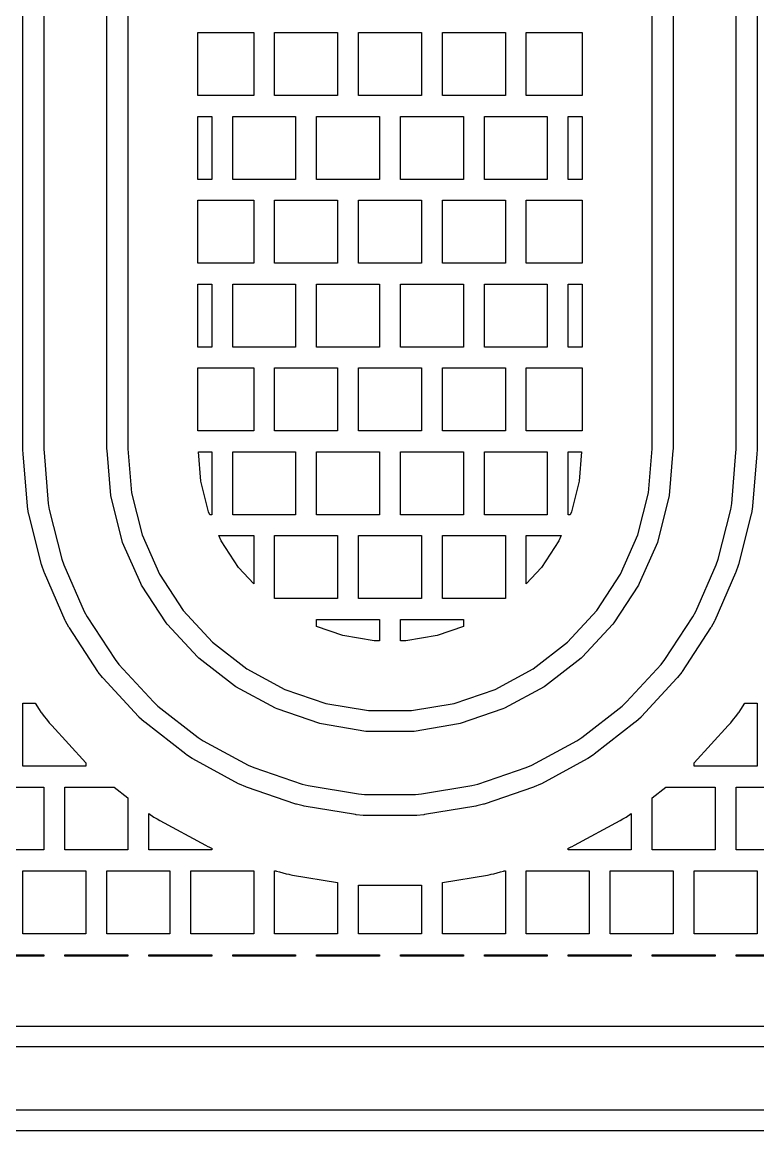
# Model space of a CAD drawing. Header units: metres. Extents: x 32 to 1978, y 32 to 1968.
# Drawn here: x 702.3 to 877.7, y 245.5 to 510 of the extents above; entities that cross this region are included whole.
import ezdxf

# ---------------------------------------------------------------- set-up
doc = ezdxf.new("R2010")
doc.units = ezdxf.units.M

msp = doc.modelspace()

# ---------------------------------------------------------------- linework, layer by layer
for points in [[(877.5, 1874.6), (877.5, 408), (877.5, 407.9), (877.46, 407.07), (877.46, 406.97), (876.43, 394.62), (876.41, 394.42), (876.14, 392.79), (876.09, 392.59), (873.05, 380.58), (872.99, 380.38), (872.46, 378.82), (872.38, 378.63), (867.41, 367.28), (867.32, 367.1), (866.53, 365.64), (866.43, 365.47), (859.65, 355.1), (859.53, 354.93), (858.52, 353.63), (858.38, 353.47), (849.99, 344.35), (849.85, 344.21), (848.63, 343.09), (848.47, 342.96), (838.7, 335.35), (838.53, 335.23), (837.15, 334.32), (836.97, 334.22), (826.08, 328.32), (825.89, 328.23), (824.38, 327.57), (824.19, 327.49), (812.47, 323.47), (812.27, 323.41), (810.67, 323.01), (810.47, 322.97), (798.25, 320.93), (798.05, 320.9), (796.4, 320.76), (796.19, 320.76), (783.81, 320.76), (783.6, 320.76), (781.95, 320.9), (781.75, 320.93), (769.53, 322.97), (769.33, 323.01), (767.73, 323.41), (767.53, 323.47), (755.81, 327.49), (755.62, 327.57), (754.11, 328.23), (753.92, 328.32), (743.03, 334.22), (742.85, 334.32), (741.47, 335.23), (741.3, 335.35), (731.53, 342.96), (731.37, 343.09), (730.15, 344.21), (730.01, 344.35), (721.62, 353.47), (721.48, 353.63), (720.47, 354.93), (720.35, 355.1), (713.57, 365.47), (713.47, 365.64), (712.68, 367.1), (712.59, 367.28), (707.62, 378.63), (707.54, 378.82), (707.01, 380.38), (706.95, 380.58), (703.91, 392.59), (703.86, 392.79), (703.59, 394.42), (703.57, 394.62), (702.54, 406.97), (702.54, 407.07), (702.5, 407.9), (702.5, 408), (702.5, 1874.6)], [(707.5, 1874.71), (707.5, 408.05), (707.53, 407.33), (708.54, 395.14), (708.78, 393.71), (711.77, 381.91), (712.24, 380.54), (717.13, 369.39), (717.82, 368.12), (724.48, 357.92), (725.37, 356.78), (733.62, 347.82), (734.68, 346.84), (744.29, 339.36), (745.5, 338.57), (756.21, 332.77), (757.54, 332.19), (769.06, 328.23), (770.46, 327.88), (782.47, 325.88), (783.91, 325.76), (796.09, 325.76), (797.53, 325.88), (809.54, 327.88), (810.94, 328.23), (822.46, 332.19), (823.79, 332.77), (834.5, 338.57), (835.71, 339.36), (845.32, 346.84), (846.38, 347.82), (854.63, 356.78), (855.52, 357.92), (862.18, 368.12), (862.87, 369.39), (867.76, 380.54), (868.23, 381.91), (871.22, 393.71), (871.46, 395.14), (872.47, 407.33), (872.5, 408.05), (872.5, 1874.71)], [(857.5, 1875.07), (857.5, 408.41), (857.49, 408.21), (857.46, 407.79), (856.57, 397.1), (856.5, 396.69), (853.87, 386.29), (853.74, 385.9), (849.43, 376.08), (849.23, 375.71), (843.36, 366.73), (843.11, 366.4), (835.84, 358.51), (835.54, 358.23), (827.07, 351.64), (826.72, 351.41), (817.29, 346.31), (816.91, 346.14), (806.76, 342.66), (806.36, 342.56), (795.78, 340.79), (795.36, 340.76), (784.64, 340.76), (784.22, 340.79), (773.64, 342.56), (773.24, 342.66), (763.09, 346.14), (762.71, 346.31), (753.28, 351.41), (752.93, 351.64), (744.46, 358.23), (744.16, 358.51), (736.89, 366.4), (736.64, 366.73), (730.77, 375.71), (730.57, 376.08), (726.26, 385.9), (726.13, 386.29), (723.5, 396.69), (723.43, 397.1), (722.54, 407.79), (722.51, 408.21), (722.5, 408.41), (722.5, 1875.07)], [(727.5, 1875.12), (727.5, 408.52), (727.53, 408.21), (728.39, 397.72), (730.93, 387.72), (735.07, 378.27), (740.71, 369.64), (747.7, 362.05), (755.84, 355.71), (764.91, 350.8), (774.67, 347.45), (784.84, 345.76), (795.16, 345.76), (805.33, 347.45), (815.09, 350.8), (824.16, 355.71), (832.3, 362.05), (839.29, 369.64), (844.93, 378.27), (849.07, 387.72), (851.61, 397.72), (852.47, 408.21), (852.5, 408.52), (852.5, 1875.12)], [(744.17, 507.5), (757.5, 507.5), (757.5, 492.5), (744.17, 492.5), (744.17, 507.5), (744.17, 507.5)], [(762.5, 492.5), (762.5, 507.5), (777.5, 507.5), (777.5, 492.5), (762.5, 492.5), (762.5, 492.5)], [(782.5, 492.5), (782.5, 507.5), (797.5, 507.5), (797.5, 492.5), (782.5, 492.5), (782.5, 492.5)], [(802.5, 492.5), (802.5, 507.5), (817.5, 507.5), (817.5, 492.5), (802.5, 492.5), (802.5, 492.5)], [(822.5, 492.5), (822.5, 507.5), (835.83, 507.5), (835.83, 492.5), (822.5, 492.5), (822.5, 492.5)], [(744.17, 487.5), (747.5, 487.5), (747.5, 472.5), (744.17, 472.5), (744.17, 487.5), (744.17, 487.5)], [(752.5, 472.5), (752.5, 487.5), (767.5, 487.5), (767.5, 472.5), (752.5, 472.5), (752.5, 472.5)], [(772.5, 472.5), (772.5, 487.5), (787.5, 487.5), (787.5, 472.5), (772.5, 472.5), (772.5, 472.5)], [(792.5, 472.5), (792.5, 487.5), (807.5, 487.5), (807.5, 472.5), (792.5, 472.5), (792.5, 472.5)], [(812.5, 472.5), (812.5, 487.5), (827.5, 487.5), (827.5, 472.5), (812.5, 472.5), (812.5, 472.5)], [(832.5, 472.5), (832.5, 487.5), (835.83, 487.5), (835.83, 472.5), (832.5, 472.5), (832.5, 472.5)], [(832.5, 472.5), (832.5, 487.5), (835.83, 487.5), (835.83, 472.5), (832.5, 472.5), (832.5, 472.5)], [(744.17, 467.5), (757.5, 467.5), (757.5, 452.5), (744.17, 452.5), (744.17, 467.5), (744.17, 467.5)], [(762.5, 452.5), (762.5, 467.5), (777.5, 467.5), (777.5, 452.5), (762.5, 452.5), (762.5, 452.5)], [(782.5, 452.5), (782.5, 467.5), (797.5, 467.5), (797.5, 452.5), (782.5, 452.5), (782.5, 452.5)], [(802.5, 452.5), (802.5, 467.5), (817.5, 467.5), (817.5, 452.5), (802.5, 452.5), (802.5, 452.5)], [(822.5, 452.5), (822.5, 467.5), (835.83, 467.5), (835.83, 452.5), (822.5, 452.5), (822.5, 452.5)], [(744.17, 447.5), (747.5, 447.5), (747.5, 432.5), (744.17, 432.5), (744.17, 447.5), (744.17, 447.5)], [(752.5, 432.5), (752.5, 447.5), (767.5, 447.5), (767.5, 432.5), (752.5, 432.5), (752.5, 432.5)], [(772.5, 432.5), (772.5, 447.5), (787.5, 447.5), (787.5, 432.5), (772.5, 432.5), (772.5, 432.5)], [(792.5, 432.5), (792.5, 447.5), (807.5, 447.5), (807.5, 432.5), (792.5, 432.5), (792.5, 432.5)], [(812.5, 432.5), (812.5, 447.5), (827.5, 447.5), (827.5, 432.5), (812.5, 432.5), (812.5, 432.5)], [(832.5, 432.5), (832.5, 447.5), (835.83, 447.5), (835.83, 432.5), (832.5, 432.5), (832.5, 432.5)], [(832.5, 432.5), (832.5, 447.5), (835.83, 447.5), (835.83, 432.5), (832.5, 432.5), (832.5, 432.5)], [(744.17, 427.5), (757.5, 427.5), (757.5, 412.5), (744.17, 412.5), (744.17, 427.5), (744.17, 427.5)], [(762.5, 412.5), (762.5, 427.5), (777.5, 427.5), (777.5, 412.5), (762.5, 412.5), (762.5, 412.5)], [(782.5, 412.5), (782.5, 427.5), (797.5, 427.5), (797.5, 412.5), (782.5, 412.5), (782.5, 412.5)], [(802.5, 412.5), (802.5, 427.5), (817.5, 427.5), (817.5, 412.5), (802.5, 412.5), (802.5, 412.5)], [(822.5, 412.5), (822.5, 427.5), (835.83, 427.5), (835.83, 412.5), (822.5, 412.5), (822.5, 412.5)], [(744.31, 407.5), (747.5, 407.5), (747.5, 392.5), (747.03, 392.5), (746.74, 393.15), (744.89, 400.47), (744.31, 407.5), (744.31, 407.5)], [(752.5, 392.5), (752.5, 407.5), (767.5, 407.5), (767.5, 392.5), (752.5, 392.5), (752.5, 392.5)], [(772.5, 392.5), (772.5, 407.5), (787.5, 407.5), (787.5, 392.5), (772.5, 392.5), (772.5, 392.5)], [(792.5, 392.5), (792.5, 407.5), (807.5, 407.5), (807.5, 392.5), (792.5, 392.5), (792.5, 392.5)], [(812.5, 392.5), (812.5, 407.5), (827.5, 407.5), (827.5, 392.5), (812.5, 392.5), (812.5, 392.5)], [(832.5, 392.5), (832.5, 407.5), (835.69, 407.5), (835.11, 400.47), (833.26, 393.15), (832.97, 392.5), (832.5, 392.5), (832.5, 392.5)], [(832.5, 392.5), (832.5, 407.5), (835.69, 407.5), (835.11, 400.47), (833.26, 393.15), (832.97, 392.5), (832.5, 392.5), (832.5, 392.5)], [(749.22, 387.5), (757.5, 387.5), (757.5, 376.01), (753.91, 379.91), (749.78, 386.23), (749.22, 387.5), (749.22, 387.5)], [(762.5, 372.5), (762.5, 387.5), (777.5, 387.5), (777.5, 372.5), (762.5, 372.5), (762.5, 372.5)], [(782.5, 372.5), (782.5, 387.5), (797.5, 387.5), (797.5, 372.5), (782.5, 372.5), (782.5, 372.5)], [(802.5, 372.5), (802.5, 387.5), (817.5, 387.5), (817.5, 372.5), (802.5, 372.5), (802.5, 372.5)], [(822.5, 376.01), (822.5, 387.5), (830.78, 387.5), (830.22, 386.23), (826.09, 379.91), (822.5, 376.01), (822.5, 376.01)], [(772.5, 365.82), (772.5, 367.5), (787.5, 367.5), (787.5, 362.42), (786.22, 362.42), (778.77, 363.67), (772.5, 365.82), (772.5, 365.82)], [(792.5, 362.42), (792.5, 367.5), (807.5, 367.5), (807.5, 365.82), (801.23, 363.67), (793.78, 362.42), (792.5, 362.42), (792.5, 362.42)], [(702.5, 332.5), (702.5, 347.5), (705.4, 347.5), (706.4, 345.98), (706.79, 345.41), (706.91, 345.24), (707.32, 344.69), (708.33, 343.39), (708.77, 342.85), (708.9, 342.7), (709.36, 342.18), (717.5, 333.33), (717.5, 332.5), (702.5, 332.5), (702.5, 332.5)], [(862.5, 332.5), (862.5, 333.33), (870.64, 342.18), (871.1, 342.7), (871.23, 342.85), (871.67, 343.39), (872.68, 344.69), (873.09, 345.24), (873.21, 345.41), (873.6, 345.98), (874.6, 347.5), (877.5, 347.5), (877.5, 332.5), (862.5, 332.5), (862.5, 332.5)], [(862.5, 332.5), (862.5, 333.33), (870.64, 342.18), (871.1, 342.7), (871.23, 342.85), (871.67, 343.39), (872.68, 344.69), (873.09, 345.24), (873.21, 345.41), (873.6, 345.98), (874.6, 347.5), (877.5, 347.5), (877.5, 332.5), (862.5, 332.5), (862.5, 332.5)], [(862.5, 332.5), (862.5, 333.33), (870.64, 342.18), (871.1, 342.7), (871.23, 342.85), (871.67, 343.39), (872.68, 344.69), (873.09, 345.24), (873.21, 345.41), (873.6, 345.98), (874.6, 347.5), (877.5, 347.5), (877.5, 332.5), (862.5, 332.5), (862.5, 332.5)], [(862.5, 332.5), (862.5, 333.33), (870.64, 342.18), (871.1, 342.7), (871.23, 342.85), (871.67, 343.39), (872.68, 344.69), (873.09, 345.24), (873.21, 345.41), (873.6, 345.98), (874.6, 347.5), (877.5, 347.5), (877.5, 332.5), (862.5, 332.5), (862.5, 332.5)], [(862.5, 332.5), (862.5, 333.33), (870.64, 342.18), (871.1, 342.7), (871.23, 342.85), (871.67, 343.39), (872.68, 344.69), (873.09, 345.24), (873.21, 345.41), (873.6, 345.98), (874.6, 347.5), (877.5, 347.5), (877.5, 332.5), (862.5, 332.5), (862.5, 332.5)], [(862.5, 332.5), (862.5, 333.33), (870.64, 342.18), (871.1, 342.7), (871.23, 342.85), (871.67, 343.39), (872.68, 344.69), (873.09, 345.24), (873.21, 345.41), (873.6, 345.98), (874.6, 347.5), (877.5, 347.5), (877.5, 332.5), (862.5, 332.5), (862.5, 332.5)], [(862.5, 332.5), (862.5, 333.33), (870.64, 342.18), (871.1, 342.7), (871.23, 342.85), (871.67, 343.39), (872.68, 344.69), (873.09, 345.24), (873.21, 345.41), (873.6, 345.98), (874.6, 347.5), (877.5, 347.5), (877.5, 332.5), (862.5, 332.5), (862.5, 332.5)], [(862.5, 332.5), (862.5, 333.33), (870.64, 342.18), (871.1, 342.7), (871.23, 342.85), (871.67, 343.39), (872.68, 344.69), (873.09, 345.24), (873.21, 345.41), (873.6, 345.98), (874.6, 347.5), (877.5, 347.5), (877.5, 332.5), (862.5, 332.5), (862.5, 332.5)], [(862.5, 332.5), (862.5, 333.33), (870.64, 342.18), (871.1, 342.7), (871.23, 342.85), (871.67, 343.39), (872.68, 344.69), (873.09, 345.24), (873.21, 345.41), (873.6, 345.98), (874.6, 347.5), (877.5, 347.5), (877.5, 332.5), (862.5, 332.5), (862.5, 332.5)], [(862.5, 332.5), (862.5, 333.33), (870.64, 342.18), (871.1, 342.7), (871.23, 342.85), (871.67, 343.39), (872.68, 344.69), (873.09, 345.24), (873.21, 345.41), (873.6, 345.98), (874.6, 347.5), (877.5, 347.5), (877.5, 332.5), (862.5, 332.5), (862.5, 332.5)], [(862.5, 332.5), (862.5, 333.33), (870.64, 342.18), (871.1, 342.7), (871.23, 342.85), (871.67, 343.39), (872.68, 344.69), (873.09, 345.24), (873.21, 345.41), (873.6, 345.98), (874.6, 347.5), (877.5, 347.5), (877.5, 332.5), (862.5, 332.5), (862.5, 332.5)], [(862.5, 332.5), (862.5, 333.33), (870.64, 342.18), (871.1, 342.7), (871.23, 342.85), (871.67, 343.39), (872.68, 344.69), (873.09, 345.24), (873.21, 345.41), (873.6, 345.98), (874.6, 347.5), (877.5, 347.5), (877.5, 332.5), (862.5, 332.5), (862.5, 332.5)], [(862.5, 332.5), (862.5, 333.33), (870.64, 342.18), (871.1, 342.7), (871.23, 342.85), (871.67, 343.39), (872.68, 344.69), (873.09, 345.24), (873.21, 345.41), (873.6, 345.98), (874.6, 347.5), (877.5, 347.5), (877.5, 332.5), (862.5, 332.5), (862.5, 332.5)], [(862.5, 332.5), (862.5, 333.33), (870.64, 342.18), (871.1, 342.7), (871.23, 342.85), (871.67, 343.39), (872.68, 344.69), (873.09, 345.24), (873.21, 345.41), (873.6, 345.98), (874.6, 347.5), (877.5, 347.5), (877.5, 332.5), (862.5, 332.5), (862.5, 332.5)], [(862.5, 332.5), (862.5, 333.33), (870.64, 342.18), (871.1, 342.7), (871.23, 342.85), (871.67, 343.39), (872.68, 344.69), (873.09, 345.24), (873.21, 345.41), (873.6, 345.98), (874.6, 347.5), (877.5, 347.5), (877.5, 332.5), (862.5, 332.5), (862.5, 332.5)], [(862.5, 332.5), (862.5, 333.33), (870.64, 342.18), (871.1, 342.7), (871.23, 342.85), (871.67, 343.39), (872.68, 344.69), (873.09, 345.24), (873.21, 345.41), (873.6, 345.98), (874.6, 347.5), (877.5, 347.5), (877.5, 332.5), (862.5, 332.5), (862.5, 332.5)], [(862.5, 332.5), (862.5, 333.33), (870.64, 342.18), (871.1, 342.7), (871.23, 342.85), (871.67, 343.39), (872.68, 344.69), (873.09, 345.24), (873.21, 345.41), (873.6, 345.98), (874.6, 347.5), (877.5, 347.5), (877.5, 332.5), (862.5, 332.5), (862.5, 332.5)], [(862.5, 332.5), (862.5, 333.33), (870.64, 342.18), (871.1, 342.7), (871.23, 342.85), (871.67, 343.39), (872.68, 344.69), (873.09, 345.24), (873.21, 345.41), (873.6, 345.98), (874.6, 347.5), (877.5, 347.5), (877.5, 332.5), (862.5, 332.5), (862.5, 332.5)], [(862.5, 332.5), (862.5, 333.33), (870.64, 342.18), (871.1, 342.7), (871.23, 342.85), (871.67, 343.39), (872.68, 344.69), (873.09, 345.24), (873.21, 345.41), (873.6, 345.98), (874.6, 347.5), (877.5, 347.5), (877.5, 332.5), (862.5, 332.5), (862.5, 332.5)], [(862.5, 332.5), (862.5, 333.33), (870.64, 342.18), (871.1, 342.7), (871.23, 342.85), (871.67, 343.39), (872.68, 344.69), (873.09, 345.24), (873.21, 345.41), (873.6, 345.98), (874.6, 347.5), (877.5, 347.5), (877.5, 332.5), (862.5, 332.5), (862.5, 332.5)], [(862.5, 332.5), (862.5, 333.33), (870.64, 342.18), (871.1, 342.7), (871.23, 342.85), (871.67, 343.39), (872.68, 344.69), (873.09, 345.24), (873.21, 345.41), (873.6, 345.98), (874.6, 347.5), (877.5, 347.5), (877.5, 332.5), (862.5, 332.5), (862.5, 332.5)], [(862.5, 332.5), (862.5, 333.33), (870.64, 342.18), (871.1, 342.7), (871.23, 342.85), (871.67, 343.39), (872.68, 344.69), (873.09, 345.24), (873.21, 345.41), (873.6, 345.98), (874.6, 347.5), (877.5, 347.5), (877.5, 332.5), (862.5, 332.5), (862.5, 332.5)], [(862.5, 332.5), (862.5, 333.33), (870.64, 342.18), (871.1, 342.7), (871.23, 342.85), (871.67, 343.39), (872.68, 344.69), (873.09, 345.24), (873.21, 345.41), (873.6, 345.98), (874.6, 347.5), (877.5, 347.5), (877.5, 332.5), (862.5, 332.5), (862.5, 332.5)], [(862.5, 332.5), (862.5, 333.33), (870.64, 342.18), (871.1, 342.7), (871.23, 342.85), (871.67, 343.39), (872.68, 344.69), (873.09, 345.24), (873.21, 345.41), (873.6, 345.98), (874.6, 347.5), (877.5, 347.5), (877.5, 332.5), (862.5, 332.5), (862.5, 332.5)], [(862.5, 332.5), (862.5, 333.33), (870.64, 342.18), (871.1, 342.7), (871.23, 342.85), (871.67, 343.39), (872.68, 344.69), (873.09, 345.24), (873.21, 345.41), (873.6, 345.98), (874.6, 347.5), (877.5, 347.5), (877.5, 332.5), (862.5, 332.5), (862.5, 332.5)], [(862.5, 332.5), (862.5, 333.33), (870.64, 342.18), (871.1, 342.7), (871.23, 342.85), (871.67, 343.39), (872.68, 344.69), (873.09, 345.24), (873.21, 345.41), (873.6, 345.98), (874.6, 347.5), (877.5, 347.5), (877.5, 332.5), (862.5, 332.5), (862.5, 332.5)], [(862.5, 332.5), (862.5, 333.33), (870.64, 342.18), (871.1, 342.7), (871.23, 342.85), (871.67, 343.39), (872.68, 344.69), (873.09, 345.24), (873.21, 345.41), (873.6, 345.98), (874.6, 347.5), (877.5, 347.5), (877.5, 332.5), (862.5, 332.5), (862.5, 332.5)], [(862.5, 332.5), (862.5, 333.33), (870.64, 342.18), (871.1, 342.7), (871.23, 342.85), (871.67, 343.39), (872.68, 344.69), (873.09, 345.24), (873.21, 345.41), (873.6, 345.98), (874.6, 347.5), (877.5, 347.5), (877.5, 332.5), (862.5, 332.5), (862.5, 332.5)], [(862.5, 332.5), (862.5, 333.33), (870.64, 342.18), (871.1, 342.7), (871.23, 342.85), (871.67, 343.39), (872.68, 344.69), (873.09, 345.24), (873.21, 345.41), (873.6, 345.98), (874.6, 347.5), (877.5, 347.5), (877.5, 332.5), (862.5, 332.5), (862.5, 332.5)], [(862.5, 332.5), (862.5, 333.33), (870.64, 342.18), (871.1, 342.7), (871.23, 342.85), (871.67, 343.39), (872.68, 344.69), (873.09, 345.24), (873.21, 345.41), (873.6, 345.98), (874.6, 347.5), (877.5, 347.5), (877.5, 332.5), (862.5, 332.5), (862.5, 332.5)], [(862.5, 332.5), (862.5, 333.33), (870.64, 342.18), (871.1, 342.7), (871.23, 342.85), (871.67, 343.39), (872.68, 344.69), (873.09, 345.24), (873.21, 345.41), (873.6, 345.98), (874.6, 347.5), (877.5, 347.5), (877.5, 332.5), (862.5, 332.5), (862.5, 332.5)], [(862.5, 332.5), (862.5, 333.33), (870.64, 342.18), (871.1, 342.7), (871.23, 342.85), (871.67, 343.39), (872.68, 344.69), (873.09, 345.24), (873.21, 345.41), (873.6, 345.98), (874.6, 347.5), (877.5, 347.5), (877.5, 332.5), (862.5, 332.5), (862.5, 332.5)], [(862.5, 332.5), (862.5, 333.33), (870.64, 342.18), (871.1, 342.7), (871.23, 342.85), (871.67, 343.39), (872.68, 344.69), (873.09, 345.24), (873.21, 345.41), (873.6, 345.98), (874.6, 347.5), (877.5, 347.5), (877.5, 332.5), (862.5, 332.5), (862.5, 332.5)], [(862.5, 332.5), (862.5, 333.33), (870.64, 342.18), (871.1, 342.7), (871.23, 342.85), (871.67, 343.39), (872.68, 344.69), (873.09, 345.24), (873.21, 345.41), (873.6, 345.98), (874.6, 347.5), (877.5, 347.5), (877.5, 332.5), (862.5, 332.5), (862.5, 332.5)], [(862.5, 332.5), (862.5, 333.33), (870.64, 342.18), (871.1, 342.7), (871.23, 342.85), (871.67, 343.39), (872.68, 344.69), (873.09, 345.24), (873.21, 345.41), (873.6, 345.98), (874.6, 347.5), (877.5, 347.5), (877.5, 332.5), (862.5, 332.5), (862.5, 332.5)], [(862.5, 332.5), (862.5, 333.33), (870.64, 342.18), (871.1, 342.7), (871.23, 342.85), (871.67, 343.39), (872.68, 344.69), (873.09, 345.24), (873.21, 345.41), (873.6, 345.98), (874.6, 347.5), (877.5, 347.5), (877.5, 332.5), (862.5, 332.5), (862.5, 332.5)], [(862.5, 332.5), (862.5, 333.33), (870.64, 342.18), (871.1, 342.7), (871.23, 342.85), (871.67, 343.39), (872.68, 344.69), (873.09, 345.24), (873.21, 345.41), (873.6, 345.98), (874.6, 347.5), (877.5, 347.5), (877.5, 332.5), (862.5, 332.5), (862.5, 332.5)], [(862.5, 332.5), (862.5, 333.33), (870.64, 342.18), (871.1, 342.7), (871.23, 342.85), (871.67, 343.39), (872.68, 344.69), (873.09, 345.24), (873.21, 345.41), (873.6, 345.98), (874.6, 347.5), (877.5, 347.5), (877.5, 332.5), (862.5, 332.5), (862.5, 332.5)], [(862.5, 332.5), (862.5, 333.33), (870.64, 342.18), (871.1, 342.7), (871.23, 342.85), (871.67, 343.39), (872.68, 344.69), (873.09, 345.24), (873.21, 345.41), (873.6, 345.98), (874.6, 347.5), (877.5, 347.5), (877.5, 332.5), (862.5, 332.5), (862.5, 332.5)], [(862.5, 332.5), (862.5, 333.33), (870.64, 342.18), (871.1, 342.7), (871.23, 342.85), (871.67, 343.39), (872.68, 344.69), (873.09, 345.24), (873.21, 345.41), (873.6, 345.98), (874.6, 347.5), (877.5, 347.5), (877.5, 332.5), (862.5, 332.5), (862.5, 332.5)], [(862.5, 332.5), (862.5, 333.33), (870.64, 342.18), (871.1, 342.7), (871.23, 342.85), (871.67, 343.39), (872.68, 344.69), (873.09, 345.24), (873.21, 345.41), (873.6, 345.98), (874.6, 347.5), (877.5, 347.5), (877.5, 332.5), (862.5, 332.5), (862.5, 332.5)], [(862.5, 332.5), (862.5, 333.33), (870.64, 342.18), (871.1, 342.7), (871.23, 342.85), (871.67, 343.39), (872.68, 344.69), (873.09, 345.24), (873.21, 345.41), (873.6, 345.98), (874.6, 347.5), (877.5, 347.5), (877.5, 332.5), (862.5, 332.5), (862.5, 332.5)], [(862.5, 332.5), (862.5, 333.33), (870.64, 342.18), (871.1, 342.7), (871.23, 342.85), (871.67, 343.39), (872.68, 344.69), (873.09, 345.24), (873.21, 345.41), (873.6, 345.98), (874.6, 347.5), (877.5, 347.5), (877.5, 332.5), (862.5, 332.5), (862.5, 332.5)], [(862.5, 332.5), (862.5, 333.33), (870.64, 342.18), (871.1, 342.7), (871.23, 342.85), (871.67, 343.39), (872.68, 344.69), (873.09, 345.24), (873.21, 345.41), (873.6, 345.98), (874.6, 347.5), (877.5, 347.5), (877.5, 332.5), (862.5, 332.5), (862.5, 332.5)], [(862.5, 332.5), (862.5, 333.33), (870.64, 342.18), (871.1, 342.7), (871.23, 342.85), (871.67, 343.39), (872.68, 344.69), (873.09, 345.24), (873.21, 345.41), (873.6, 345.98), (874.6, 347.5), (877.5, 347.5), (877.5, 332.5), (862.5, 332.5), (862.5, 332.5)], [(862.5, 332.5), (862.5, 333.33), (870.64, 342.18), (871.1, 342.7), (871.23, 342.85), (871.67, 343.39), (872.68, 344.69), (873.09, 345.24), (873.21, 345.41), (873.6, 345.98), (874.6, 347.5), (877.5, 347.5), (877.5, 332.5), (862.5, 332.5), (862.5, 332.5)], [(862.5, 332.5), (862.5, 333.33), (870.64, 342.18), (871.1, 342.7), (871.23, 342.85), (871.67, 343.39), (872.68, 344.69), (873.09, 345.24), (873.21, 345.41), (873.6, 345.98), (874.6, 347.5), (877.5, 347.5), (877.5, 332.5), (862.5, 332.5), (862.5, 332.5)], [(862.5, 332.5), (862.5, 333.33), (870.64, 342.18), (871.1, 342.7), (871.23, 342.85), (871.67, 343.39), (872.68, 344.69), (873.09, 345.24), (873.21, 345.41), (873.6, 345.98), (874.6, 347.5), (877.5, 347.5), (877.5, 332.5), (862.5, 332.5), (862.5, 332.5)], [(862.5, 332.5), (862.5, 333.33), (870.64, 342.18), (871.1, 342.7), (871.23, 342.85), (871.67, 343.39), (872.68, 344.69), (873.09, 345.24), (873.21, 345.41), (873.6, 345.98), (874.6, 347.5), (877.5, 347.5), (877.5, 332.5), (862.5, 332.5), (862.5, 332.5)], [(862.5, 332.5), (862.5, 333.33), (870.64, 342.18), (871.1, 342.7), (871.23, 342.85), (871.67, 343.39), (872.68, 344.69), (873.09, 345.24), (873.21, 345.41), (873.6, 345.98), (874.6, 347.5), (877.5, 347.5), (877.5, 332.5), (862.5, 332.5), (862.5, 332.5)], [(862.5, 332.5), (862.5, 333.33), (870.64, 342.18), (871.1, 342.7), (871.23, 342.85), (871.67, 343.39), (872.68, 344.69), (873.09, 345.24), (873.21, 345.41), (873.6, 345.98), (874.6, 347.5), (877.5, 347.5), (877.5, 332.5), (862.5, 332.5), (862.5, 332.5)], [(862.5, 332.5), (862.5, 333.33), (870.64, 342.18), (871.1, 342.7), (871.23, 342.85), (871.67, 343.39), (872.68, 344.69), (873.09, 345.24), (873.21, 345.41), (873.6, 345.98), (874.6, 347.5), (877.5, 347.5), (877.5, 332.5), (862.5, 332.5), (862.5, 332.5)], [(862.5, 332.5), (862.5, 333.33), (870.64, 342.18), (871.1, 342.7), (871.23, 342.85), (871.67, 343.39), (872.68, 344.69), (873.09, 345.24), (873.21, 345.41), (873.6, 345.98), (874.6, 347.5), (877.5, 347.5), (877.5, 332.5), (862.5, 332.5), (862.5, 332.5)], [(862.5, 332.5), (862.5, 333.33), (870.64, 342.18), (871.1, 342.7), (871.23, 342.85), (871.67, 343.39), (872.68, 344.69), (873.09, 345.24), (873.21, 345.41), (873.6, 345.98), (874.6, 347.5), (877.5, 347.5), (877.5, 332.5), (862.5, 332.5), (862.5, 332.5)], [(862.5, 332.5), (862.5, 333.33), (870.64, 342.18), (871.1, 342.7), (871.23, 342.85), (871.67, 343.39), (872.68, 344.69), (873.09, 345.24), (873.21, 345.41), (873.6, 345.98), (874.6, 347.5), (877.5, 347.5), (877.5, 332.5), (862.5, 332.5), (862.5, 332.5)], [(862.5, 332.5), (862.5, 333.33), (870.64, 342.18), (871.1, 342.7), (871.23, 342.85), (871.67, 343.39), (872.68, 344.69), (873.09, 345.24), (873.21, 345.41), (873.6, 345.98), (874.6, 347.5), (877.5, 347.5), (877.5, 332.5), (862.5, 332.5), (862.5, 332.5)], [(862.5, 332.5), (862.5, 333.33), (870.64, 342.18), (871.1, 342.7), (871.23, 342.85), (871.67, 343.39), (872.68, 344.69), (873.09, 345.24), (873.21, 345.41), (873.6, 345.98), (874.6, 347.5), (877.5, 347.5), (877.5, 332.5), (862.5, 332.5), (862.5, 332.5)], [(862.5, 332.5), (862.5, 333.33), (870.64, 342.18), (871.1, 342.7), (871.23, 342.85), (871.67, 343.39), (872.68, 344.69), (873.09, 345.24), (873.21, 345.41), (873.6, 345.98), (874.6, 347.5), (877.5, 347.5), (877.5, 332.5), (862.5, 332.5), (862.5, 332.5)], [(862.5, 332.5), (862.5, 333.33), (870.64, 342.18), (871.1, 342.7), (871.23, 342.85), (871.67, 343.39), (872.68, 344.69), (873.09, 345.24), (873.21, 345.41), (873.6, 345.98), (874.6, 347.5), (877.5, 347.5), (877.5, 332.5), (862.5, 332.5), (862.5, 332.5)], [(862.5, 332.5), (862.5, 333.33), (870.64, 342.18), (871.1, 342.7), (871.23, 342.85), (871.67, 343.39), (872.68, 344.69), (873.09, 345.24), (873.21, 345.41), (873.6, 345.98), (874.6, 347.5), (877.5, 347.5), (877.5, 332.5), (862.5, 332.5), (862.5, 332.5)], [(862.5, 332.5), (862.5, 333.33), (870.64, 342.18), (871.1, 342.7), (871.23, 342.85), (871.67, 343.39), (872.68, 344.69), (873.09, 345.24), (873.21, 345.41), (873.6, 345.98), (874.6, 347.5), (877.5, 347.5), (877.5, 332.5), (862.5, 332.5), (862.5, 332.5)], [(862.5, 332.5), (862.5, 333.33), (870.64, 342.18), (871.1, 342.7), (871.23, 342.85), (871.67, 343.39), (872.68, 344.69), (873.09, 345.24), (873.21, 345.41), (873.6, 345.98), (874.6, 347.5), (877.5, 347.5), (877.5, 332.5), (862.5, 332.5), (862.5, 332.5)], [(862.5, 332.5), (862.5, 333.33), (870.64, 342.18), (871.1, 342.7), (871.23, 342.85), (871.67, 343.39), (872.68, 344.69), (873.09, 345.24), (873.21, 345.41), (873.6, 345.98), (874.6, 347.5), (877.5, 347.5), (877.5, 332.5), (862.5, 332.5), (862.5, 332.5)], [(862.5, 332.5), (862.5, 333.33), (870.64, 342.18), (871.1, 342.7), (871.23, 342.85), (871.67, 343.39), (872.68, 344.69), (873.09, 345.24), (873.21, 345.41), (873.6, 345.98), (874.6, 347.5), (877.5, 347.5), (877.5, 332.5), (862.5, 332.5), (862.5, 332.5)], [(862.5, 332.5), (862.5, 333.33), (870.64, 342.18), (871.1, 342.7), (871.23, 342.85), (871.67, 343.39), (872.68, 344.69), (873.09, 345.24), (873.21, 345.41), (873.6, 345.98), (874.6, 347.5), (877.5, 347.5), (877.5, 332.5), (862.5, 332.5), (862.5, 332.5)], [(862.5, 332.5), (862.5, 333.33), (870.64, 342.18), (871.1, 342.7), (871.23, 342.85), (871.67, 343.39), (872.68, 344.69), (873.09, 345.24), (873.21, 345.41), (873.6, 345.98), (874.6, 347.5), (877.5, 347.5), (877.5, 332.5), (862.5, 332.5), (862.5, 332.5)], [(862.5, 332.5), (862.5, 333.33), (870.64, 342.18), (871.1, 342.7), (871.23, 342.85), (871.67, 343.39), (872.68, 344.69), (873.09, 345.24), (873.21, 345.41), (873.6, 345.98), (874.6, 347.5), (877.5, 347.5), (877.5, 332.5), (862.5, 332.5), (862.5, 332.5)], [(862.5, 332.5), (862.5, 333.33), (870.64, 342.18), (871.1, 342.7), (871.23, 342.85), (871.67, 343.39), (872.68, 344.69), (873.09, 345.24), (873.21, 345.41), (873.6, 345.98), (874.6, 347.5), (877.5, 347.5), (877.5, 332.5), (862.5, 332.5), (862.5, 332.5)], [(862.5, 332.5), (862.5, 333.33), (870.64, 342.18), (871.1, 342.7), (871.23, 342.85), (871.67, 343.39), (872.68, 344.69), (873.09, 345.24), (873.21, 345.41), (873.6, 345.98), (874.6, 347.5), (877.5, 347.5), (877.5, 332.5), (862.5, 332.5), (862.5, 332.5)], [(862.5, 332.5), (862.5, 333.33), (870.64, 342.18), (871.1, 342.7), (871.23, 342.85), (871.67, 343.39), (872.68, 344.69), (873.09, 345.24), (873.21, 345.41), (873.6, 345.98), (874.6, 347.5), (877.5, 347.5), (877.5, 332.5), (862.5, 332.5), (862.5, 332.5)], [(862.5, 332.5), (862.5, 333.33), (870.64, 342.18), (871.1, 342.7), (871.23, 342.85), (871.67, 343.39), (872.68, 344.69), (873.09, 345.24), (873.21, 345.41), (873.6, 345.98), (874.6, 347.5), (877.5, 347.5), (877.5, 332.5), (862.5, 332.5), (862.5, 332.5)], [(862.5, 332.5), (862.5, 333.33), (870.64, 342.18), (871.1, 342.7), (871.23, 342.85), (871.67, 343.39), (872.68, 344.69), (873.09, 345.24), (873.21, 345.41), (873.6, 345.98), (874.6, 347.5), (877.5, 347.5), (877.5, 332.5), (862.5, 332.5), (862.5, 332.5)], [(862.5, 332.5), (862.5, 333.33), (870.64, 342.18), (871.1, 342.7), (871.23, 342.85), (871.67, 343.39), (872.68, 344.69), (873.09, 345.24), (873.21, 345.41), (873.6, 345.98), (874.6, 347.5), (877.5, 347.5), (877.5, 332.5), (862.5, 332.5), (862.5, 332.5)], [(862.5, 332.5), (862.5, 333.33), (870.64, 342.18), (871.1, 342.7), (871.23, 342.85), (871.67, 343.39), (872.68, 344.69), (873.09, 345.24), (873.21, 345.41), (873.6, 345.98), (874.6, 347.5), (877.5, 347.5), (877.5, 332.5), (862.5, 332.5), (862.5, 332.5)], [(862.5, 332.5), (862.5, 333.33), (870.64, 342.18), (871.1, 342.7), (871.23, 342.85), (871.67, 343.39), (872.68, 344.69), (873.09, 345.24), (873.21, 345.41), (873.6, 345.98), (874.6, 347.5), (877.5, 347.5), (877.5, 332.5), (862.5, 332.5), (862.5, 332.5)], [(862.5, 332.5), (862.5, 333.33), (870.64, 342.18), (871.1, 342.7), (871.23, 342.85), (871.67, 343.39), (872.68, 344.69), (873.09, 345.24), (873.21, 345.41), (873.6, 345.98), (874.6, 347.5), (877.5, 347.5), (877.5, 332.5), (862.5, 332.5), (862.5, 332.5)], [(862.5, 332.5), (862.5, 333.33), (870.64, 342.18), (871.1, 342.7), (871.23, 342.85), (871.67, 343.39), (872.68, 344.69), (873.09, 345.24), (873.21, 345.41), (873.6, 345.98), (874.6, 347.5), (877.5, 347.5), (877.5, 332.5), (862.5, 332.5), (862.5, 332.5)], [(862.5, 332.5), (862.5, 333.33), (870.64, 342.18), (871.1, 342.7), (871.23, 342.85), (871.67, 343.39), (872.68, 344.69), (873.09, 345.24), (873.21, 345.41), (873.6, 345.98), (874.6, 347.5), (877.5, 347.5), (877.5, 332.5), (862.5, 332.5), (862.5, 332.5)], [(862.5, 332.5), (862.5, 333.33), (870.64, 342.18), (871.1, 342.7), (871.23, 342.85), (871.67, 343.39), (872.68, 344.69), (873.09, 345.24), (873.21, 345.41), (873.6, 345.98), (874.6, 347.5), (877.5, 347.5), (877.5, 332.5), (862.5, 332.5), (862.5, 332.5)], [(862.5, 332.5), (862.5, 333.33), (870.64, 342.18), (871.1, 342.7), (871.23, 342.85), (871.67, 343.39), (872.68, 344.69), (873.09, 345.24), (873.21, 345.41), (873.6, 345.98), (874.6, 347.5), (877.5, 347.5), (877.5, 332.5), (862.5, 332.5), (862.5, 332.5)], [(692.5, 312.5), (692.5, 327.5), (707.5, 327.5), (707.5, 312.5), (692.5, 312.5), (692.5, 312.5)], [(712.5, 312.5), (712.5, 327.5), (724.25, 327.5), (727.5, 324.97), (727.5, 312.5), (712.5, 312.5), (712.5, 312.5)], [(712.5, 312.5), (712.5, 327.5), (724.25, 327.5), (727.5, 324.97), (727.5, 312.5), (712.5, 312.5), (712.5, 312.5)], [(712.5, 312.5), (712.5, 327.5), (724.25, 327.5), (727.5, 324.97), (727.5, 312.5), (712.5, 312.5), (712.5, 312.5)], [(712.5, 312.5), (712.5, 327.5), (724.25, 327.5), (727.5, 324.97), (727.5, 312.5), (712.5, 312.5), (712.5, 312.5)], [(712.5, 312.5), (712.5, 327.5), (724.25, 327.5), (727.5, 324.97), (727.5, 312.5), (712.5, 312.5), (712.5, 312.5)], [(712.5, 312.5), (712.5, 327.5), (724.25, 327.5), (727.5, 324.97), (727.5, 312.5), (712.5, 312.5), (712.5, 312.5)], [(712.5, 312.5), (712.5, 327.5), (724.25, 327.5), (727.5, 324.97), (727.5, 312.5), (712.5, 312.5), (712.5, 312.5)], [(712.5, 312.5), (712.5, 327.5), (724.25, 327.5), (727.5, 324.97), (727.5, 312.5), (712.5, 312.5), (712.5, 312.5)], [(712.5, 312.5), (712.5, 327.5), (724.25, 327.5), (727.5, 324.97), (727.5, 312.5), (712.5, 312.5), (712.5, 312.5)], [(712.5, 312.5), (712.5, 327.5), (724.25, 327.5), (727.5, 324.97), (727.5, 312.5), (712.5, 312.5), (712.5, 312.5)], [(712.5, 312.5), (712.5, 327.5), (724.25, 327.5), (727.5, 324.97), (727.5, 312.5), (712.5, 312.5), (712.5, 312.5)], [(712.5, 312.5), (712.5, 327.5), (724.25, 327.5), (727.5, 324.97), (727.5, 312.5), (712.5, 312.5), (712.5, 312.5)], [(712.5, 312.5), (712.5, 327.5), (724.25, 327.5), (727.5, 324.97), (727.5, 312.5), (712.5, 312.5), (712.5, 312.5)], [(712.5, 312.5), (712.5, 327.5), (724.25, 327.5), (727.5, 324.97), (727.5, 312.5), (712.5, 312.5), (712.5, 312.5)], [(712.5, 312.5), (712.5, 327.5), (724.25, 327.5), (727.5, 324.97), (727.5, 312.5), (712.5, 312.5), (712.5, 312.5)], [(712.5, 312.5), (712.5, 327.5), (724.25, 327.5), (727.5, 324.97), (727.5, 312.5), (712.5, 312.5), (712.5, 312.5)], [(712.5, 312.5), (712.5, 327.5), (724.25, 327.5), (727.5, 324.97), (727.5, 312.5), (712.5, 312.5), (712.5, 312.5)], [(712.5, 312.5), (712.5, 327.5), (724.25, 327.5), (727.5, 324.97), (727.5, 312.5), (712.5, 312.5), (712.5, 312.5)], [(712.5, 312.5), (712.5, 327.5), (724.25, 327.5), (727.5, 324.97), (727.5, 312.5), (712.5, 312.5), (712.5, 312.5)], [(712.5, 312.5), (712.5, 327.5), (724.25, 327.5), (727.5, 324.97), (727.5, 312.5), (712.5, 312.5), (712.5, 312.5)], [(712.5, 312.5), (712.5, 327.5), (724.25, 327.5), (727.5, 324.97), (727.5, 312.5), (712.5, 312.5), (712.5, 312.5)], [(712.5, 312.5), (712.5, 327.5), (724.25, 327.5), (727.5, 324.97), (727.5, 312.5), (712.5, 312.5), (712.5, 312.5)], [(712.5, 312.5), (712.5, 327.5), (724.25, 327.5), (727.5, 324.97), (727.5, 312.5), (712.5, 312.5), (712.5, 312.5)], [(712.5, 312.5), (712.5, 327.5), (724.25, 327.5), (727.5, 324.97), (727.5, 312.5), (712.5, 312.5), (712.5, 312.5)], [(712.5, 312.5), (712.5, 327.5), (724.25, 327.5), (727.5, 324.97), (727.5, 312.5), (712.5, 312.5), (712.5, 312.5)], [(712.5, 312.5), (712.5, 327.5), (724.25, 327.5), (727.5, 324.97), (727.5, 312.5), (712.5, 312.5), (712.5, 312.5)], [(712.5, 312.5), (712.5, 327.5), (724.25, 327.5), (727.5, 324.97), (727.5, 312.5), (712.5, 312.5), (712.5, 312.5)], [(712.5, 312.5), (712.5, 327.5), (724.25, 327.5), (727.5, 324.97), (727.5, 312.5), (712.5, 312.5), (712.5, 312.5)], [(712.5, 312.5), (712.5, 327.5), (724.25, 327.5), (727.5, 324.97), (727.5, 312.5), (712.5, 312.5), (712.5, 312.5)], [(712.5, 312.5), (712.5, 327.5), (724.25, 327.5), (727.5, 324.97), (727.5, 312.5), (712.5, 312.5), (712.5, 312.5)], [(712.5, 312.5), (712.5, 327.5), (724.25, 327.5), (727.5, 324.97), (727.5, 312.5), (712.5, 312.5), (712.5, 312.5)], [(712.5, 312.5), (712.5, 327.5), (724.25, 327.5), (727.5, 324.97), (727.5, 312.5), (712.5, 312.5), (712.5, 312.5)], [(712.5, 312.5), (712.5, 327.5), (724.25, 327.5), (727.5, 324.97), (727.5, 312.5), (712.5, 312.5), (712.5, 312.5)], [(712.5, 312.5), (712.5, 327.5), (724.25, 327.5), (727.5, 324.97), (727.5, 312.5), (712.5, 312.5), (712.5, 312.5)], [(712.5, 312.5), (712.5, 327.5), (724.25, 327.5), (727.5, 324.97), (727.5, 312.5), (712.5, 312.5), (712.5, 312.5)], [(712.5, 312.5), (712.5, 327.5), (724.25, 327.5), (727.5, 324.97), (727.5, 312.5), (712.5, 312.5), (712.5, 312.5)], [(712.5, 312.5), (712.5, 327.5), (724.25, 327.5), (727.5, 324.97), (727.5, 312.5), (712.5, 312.5), (712.5, 312.5)], [(712.5, 312.5), (712.5, 327.5), (724.25, 327.5), (727.5, 324.97), (727.5, 312.5), (712.5, 312.5), (712.5, 312.5)], [(712.5, 312.5), (712.5, 327.5), (724.25, 327.5), (727.5, 324.97), (727.5, 312.5), (712.5, 312.5), (712.5, 312.5)], [(712.5, 312.5), (712.5, 327.5), (724.25, 327.5), (727.5, 324.97), (727.5, 312.5), (712.5, 312.5), (712.5, 312.5)], [(712.5, 312.5), (712.5, 327.5), (724.25, 327.5), (727.5, 324.97), (727.5, 312.5), (712.5, 312.5), (712.5, 312.5)], [(712.5, 312.5), (712.5, 327.5), (724.25, 327.5), (727.5, 324.97), (727.5, 312.5), (712.5, 312.5), (712.5, 312.5)], [(712.5, 312.5), (712.5, 327.5), (724.25, 327.5), (727.5, 324.97), (727.5, 312.5), (712.5, 312.5), (712.5, 312.5)], [(712.5, 312.5), (712.5, 327.5), (724.25, 327.5), (727.5, 324.97), (727.5, 312.5), (712.5, 312.5), (712.5, 312.5)], [(712.5, 312.5), (712.5, 327.5), (724.25, 327.5), (727.5, 324.97), (727.5, 312.5), (712.5, 312.5), (712.5, 312.5)], [(712.5, 312.5), (712.5, 327.5), (724.25, 327.5), (727.5, 324.97), (727.5, 312.5), (712.5, 312.5), (712.5, 312.5)], [(712.5, 312.5), (712.5, 327.5), (724.25, 327.5), (727.5, 324.97), (727.5, 312.5), (712.5, 312.5), (712.5, 312.5)], [(712.5, 312.5), (712.5, 327.5), (724.25, 327.5), (727.5, 324.97), (727.5, 312.5), (712.5, 312.5), (712.5, 312.5)], [(712.5, 312.5), (712.5, 327.5), (724.25, 327.5), (727.5, 324.97), (727.5, 312.5), (712.5, 312.5), (712.5, 312.5)], [(712.5, 312.5), (712.5, 327.5), (724.25, 327.5), (727.5, 324.97), (727.5, 312.5), (712.5, 312.5), (712.5, 312.5)], [(712.5, 312.5), (712.5, 327.5), (724.25, 327.5), (727.5, 324.97), (727.5, 312.5), (712.5, 312.5), (712.5, 312.5)], [(712.5, 312.5), (712.5, 327.5), (724.25, 327.5), (727.5, 324.97), (727.5, 312.5), (712.5, 312.5), (712.5, 312.5)], [(712.5, 312.5), (712.5, 327.5), (724.25, 327.5), (727.5, 324.97), (727.5, 312.5), (712.5, 312.5), (712.5, 312.5)], [(712.5, 312.5), (712.5, 327.5), (724.25, 327.5), (727.5, 324.97), (727.5, 312.5), (712.5, 312.5), (712.5, 312.5)], [(712.5, 312.5), (712.5, 327.5), (724.25, 327.5), (727.5, 324.97), (727.5, 312.5), (712.5, 312.5), (712.5, 312.5)], [(712.5, 312.5), (712.5, 327.5), (724.25, 327.5), (727.5, 324.97), (727.5, 312.5), (712.5, 312.5), (712.5, 312.5)], [(712.5, 312.5), (712.5, 327.5), (724.25, 327.5), (727.5, 324.97), (727.5, 312.5), (712.5, 312.5), (712.5, 312.5)], [(712.5, 312.5), (712.5, 327.5), (724.25, 327.5), (727.5, 324.97), (727.5, 312.5), (712.5, 312.5), (712.5, 312.5)], [(712.5, 312.5), (712.5, 327.5), (724.25, 327.5), (727.5, 324.97), (727.5, 312.5), (712.5, 312.5), (712.5, 312.5)], [(712.5, 312.5), (712.5, 327.5), (724.25, 327.5), (727.5, 324.97), (727.5, 312.5), (712.5, 312.5), (712.5, 312.5)], [(712.5, 312.5), (712.5, 327.5), (724.25, 327.5), (727.5, 324.97), (727.5, 312.5), (712.5, 312.5), (712.5, 312.5)], [(712.5, 312.5), (712.5, 327.5), (724.25, 327.5), (727.5, 324.97), (727.5, 312.5), (712.5, 312.5), (712.5, 312.5)], [(712.5, 312.5), (712.5, 327.5), (724.25, 327.5), (727.5, 324.97), (727.5, 312.5), (712.5, 312.5), (712.5, 312.5)], [(712.5, 312.5), (712.5, 327.5), (724.25, 327.5), (727.5, 324.97), (727.5, 312.5), (712.5, 312.5), (712.5, 312.5)], [(712.5, 312.5), (712.5, 327.5), (724.25, 327.5), (727.5, 324.97), (727.5, 312.5), (712.5, 312.5), (712.5, 312.5)], [(712.5, 312.5), (712.5, 327.5), (724.25, 327.5), (727.5, 324.97), (727.5, 312.5), (712.5, 312.5), (712.5, 312.5)], [(712.5, 312.5), (712.5, 327.5), (724.25, 327.5), (727.5, 324.97), (727.5, 312.5), (712.5, 312.5), (712.5, 312.5)], [(712.5, 312.5), (712.5, 327.5), (724.25, 327.5), (727.5, 324.97), (727.5, 312.5), (712.5, 312.5), (712.5, 312.5)], [(712.5, 312.5), (712.5, 327.5), (724.25, 327.5), (727.5, 324.97), (727.5, 312.5), (712.5, 312.5), (712.5, 312.5)], [(712.5, 312.5), (712.5, 327.5), (724.25, 327.5), (727.5, 324.97), (727.5, 312.5), (712.5, 312.5), (712.5, 312.5)], [(712.5, 312.5), (712.5, 327.5), (724.25, 327.5), (727.5, 324.97), (727.5, 312.5), (712.5, 312.5), (712.5, 312.5)], [(712.5, 312.5), (712.5, 327.5), (724.25, 327.5), (727.5, 324.97), (727.5, 312.5), (712.5, 312.5), (712.5, 312.5)], [(712.5, 312.5), (712.5, 327.5), (724.25, 327.5), (727.5, 324.97), (727.5, 312.5), (712.5, 312.5), (712.5, 312.5)], [(712.5, 312.5), (712.5, 327.5), (724.25, 327.5), (727.5, 324.97), (727.5, 312.5), (712.5, 312.5), (712.5, 312.5)], [(712.5, 312.5), (712.5, 327.5), (724.25, 327.5), (727.5, 324.97), (727.5, 312.5), (712.5, 312.5), (712.5, 312.5)], [(712.5, 312.5), (712.5, 327.5), (724.25, 327.5), (727.5, 324.97), (727.5, 312.5), (712.5, 312.5), (712.5, 312.5)], [(712.5, 312.5), (712.5, 327.5), (724.25, 327.5), (727.5, 324.97), (727.5, 312.5), (712.5, 312.5), (712.5, 312.5)], [(712.5, 312.5), (712.5, 327.5), (724.25, 327.5), (727.5, 324.97), (727.5, 312.5), (712.5, 312.5), (712.5, 312.5)], [(712.5, 312.5), (712.5, 327.5), (724.25, 327.5), (727.5, 324.97), (727.5, 312.5), (712.5, 312.5), (712.5, 312.5)], [(712.5, 312.5), (712.5, 327.5), (724.25, 327.5), (727.5, 324.97), (727.5, 312.5), (712.5, 312.5), (712.5, 312.5)], [(712.5, 312.5), (712.5, 327.5), (724.25, 327.5), (727.5, 324.97), (727.5, 312.5), (712.5, 312.5), (712.5, 312.5)], [(852.5, 312.5), (852.5, 324.97), (855.75, 327.5), (867.5, 327.5), (867.5, 312.5), (852.5, 312.5), (852.5, 312.5)], [(872.5, 312.5), (872.5, 327.5), (887.5, 327.5), (887.5, 312.5), (872.5, 312.5), (872.5, 312.5)], [(732.5, 312.5), (732.5, 321.18), (733.74, 320.37), (734.32, 320.01), (734.5, 319.9), (735.1, 319.56), (745.99, 313.67), (746.6, 313.35), (746.79, 313.26), (747.41, 312.97), (747.5, 312.93), (747.5, 312.5), (732.5, 312.5), (732.5, 312.5)], [(732.5, 312.5), (732.5, 321.18), (733.74, 320.37), (734.32, 320.01), (734.5, 319.9), (735.1, 319.56), (745.99, 313.67), (746.6, 313.35), (746.79, 313.26), (747.41, 312.97), (747.5, 312.93), (747.5, 312.5), (732.5, 312.5), (732.5, 312.5)], [(732.5, 312.5), (732.5, 321.18), (733.74, 320.37), (734.32, 320.01), (734.5, 319.9), (735.1, 319.56), (745.99, 313.67), (746.6, 313.35), (746.79, 313.26), (747.41, 312.97), (747.5, 312.93), (747.5, 312.5), (732.5, 312.5), (732.5, 312.5)], [(832.5, 312.5), (832.5, 312.93), (832.59, 312.97), (833.21, 313.26), (833.4, 313.35), (834.01, 313.67), (844.9, 319.56), (845.5, 319.9), (845.68, 320.01), (846.26, 320.37), (847.5, 321.18), (847.5, 312.5), (832.5, 312.5), (832.5, 312.5)], [(832.5, 312.5), (832.5, 312.93), (832.59, 312.97), (833.21, 313.26), (833.4, 313.35), (834.01, 313.67), (844.9, 319.56), (845.5, 319.9), (845.68, 320.01), (846.26, 320.37), (847.5, 321.18), (847.5, 312.5), (832.5, 312.5), (832.5, 312.5)], [(832.5, 312.5), (832.5, 312.93), (832.59, 312.97), (833.21, 313.26), (833.4, 313.35), (834.01, 313.67), (844.9, 319.56), (845.5, 319.9), (845.68, 320.01), (846.26, 320.37), (847.5, 321.18), (847.5, 312.5), (832.5, 312.5), (832.5, 312.5)], [(832.5, 312.5), (832.5, 312.93), (832.59, 312.97), (833.21, 313.26), (833.4, 313.35), (834.01, 313.67), (844.9, 319.56), (845.5, 319.9), (845.68, 320.01), (846.26, 320.37), (847.5, 321.18), (847.5, 312.5), (832.5, 312.5), (832.5, 312.5)], [(702.5, 292.5), (702.5, 307.5), (717.5, 307.5), (717.5, 292.5), (702.5, 292.5), (702.5, 292.5)], [(722.5, 292.5), (722.5, 307.5), (737.5, 307.5), (737.5, 292.5), (722.5, 292.5), (722.5, 292.5)], [(742.5, 292.5), (742.5, 307.5), (757.5, 307.5), (757.5, 292.5), (742.5, 292.5), (742.5, 292.5)], [(762.5, 292.5), (762.5, 307.5), (762.77, 307.5), (762.77, 307.5), (762.97, 307.44), (763.64, 307.26), (765.24, 306.85), (765.91, 306.7), (766.11, 306.65), (766.79, 306.53), (777.5, 304.74), (777.5, 292.5), (762.5, 292.5), (762.5, 292.5)], [(762.5, 292.5), (762.5, 307.5), (762.77, 307.5), (762.77, 307.5), (762.97, 307.44), (763.64, 307.26), (765.24, 306.85), (765.91, 306.7), (766.11, 306.65), (766.79, 306.53), (777.5, 304.74), (777.5, 292.5), (762.5, 292.5), (762.5, 292.5)], [(762.5, 292.5), (762.5, 307.5), (762.77, 307.5), (762.77, 307.5), (762.97, 307.44), (763.64, 307.26), (765.24, 306.85), (765.91, 306.7), (766.11, 306.65), (766.79, 306.53), (777.5, 304.74), (777.5, 292.5), (762.5, 292.5), (762.5, 292.5)], [(762.5, 292.5), (762.5, 307.5), (762.77, 307.5), (762.77, 307.5), (762.97, 307.44), (763.64, 307.26), (765.24, 306.85), (765.91, 306.7), (766.11, 306.65), (766.79, 306.53), (777.5, 304.74), (777.5, 292.5), (762.5, 292.5), (762.5, 292.5)], [(802.5, 292.5), (802.5, 304.74), (813.21, 306.53), (813.89, 306.65), (814.09, 306.7), (814.76, 306.85), (816.36, 307.26), (817.03, 307.44), (817.23, 307.5), (817.23, 307.5), (817.5, 307.5), (817.5, 292.5), (802.5, 292.5), (802.5, 292.5)], [(802.5, 292.5), (802.5, 304.74), (813.21, 306.53), (813.89, 306.65), (814.09, 306.7), (814.76, 306.85), (816.36, 307.26), (817.03, 307.44), (817.23, 307.5), (817.23, 307.5), (817.5, 307.5), (817.5, 292.5), (802.5, 292.5), (802.5, 292.5)], [(802.5, 292.5), (802.5, 304.74), (813.21, 306.53), (813.89, 306.65), (814.09, 306.7), (814.76, 306.85), (816.36, 307.26), (817.03, 307.44), (817.23, 307.5), (817.23, 307.5), (817.5, 307.5), (817.5, 292.5), (802.5, 292.5), (802.5, 292.5)], [(822.5, 292.5), (822.5, 307.5), (837.5, 307.5), (837.5, 292.5), (822.5, 292.5), (822.5, 292.5)], [(822.5, 292.5), (822.5, 307.5), (837.5, 307.5), (837.5, 292.5), (822.5, 292.5), (822.5, 292.5)], [(822.5, 292.5), (822.5, 307.5), (837.5, 307.5), (837.5, 292.5), (822.5, 292.5), (822.5, 292.5)], [(822.5, 292.5), (822.5, 307.5), (837.5, 307.5), (837.5, 292.5), (822.5, 292.5), (822.5, 292.5)], [(842.5, 292.5), (842.5, 307.5), (857.5, 307.5), (857.5, 292.5), (842.5, 292.5), (842.5, 292.5)], [(862.5, 292.5), (862.5, 307.5), (877.5, 307.5), (877.5, 292.5), (862.5, 292.5), (862.5, 292.5)], [(782.5, 292.5), (782.5, 304.14), (782.91, 304.11), (783.12, 304.1), (783.81, 304.09), (796.19, 304.09), (796.88, 304.1), (797.09, 304.11), (797.5, 304.14), (797.5, 292.5), (782.5, 292.5), (782.5, 292.5)], [(782.5, 292.5), (782.5, 304.14), (782.91, 304.11), (783.12, 304.1), (783.81, 304.09), (796.19, 304.09), (796.88, 304.1), (797.09, 304.11), (797.5, 304.14), (797.5, 292.5), (782.5, 292.5), (782.5, 292.5)], [(782.5, 292.5), (782.5, 304.14), (782.91, 304.11), (783.12, 304.1), (783.81, 304.09), (796.19, 304.09), (796.88, 304.1), (797.09, 304.11), (797.5, 304.14), (797.5, 292.5), (782.5, 292.5), (782.5, 292.5)], [(692.5, 287.17), (692.5, 287.5), (707.5, 287.5), (707.5, 287.17), (692.5, 287.17), (692.5, 287.17)], [(712.5, 287.17), (712.5, 287.5), (727.5, 287.5), (727.5, 287.17), (712.5, 287.17), (712.5, 287.17)], [(732.5, 287.17), (732.5, 287.5), (747.5, 287.5), (747.5, 287.17), (732.5, 287.17), (732.5, 287.17)], [(752.5, 287.17), (752.5, 287.5), (767.5, 287.5), (767.5, 287.17), (752.5, 287.17), (752.5, 287.17)], [(772.5, 287.17), (772.5, 287.5), (787.5, 287.5), (787.5, 287.17), (772.5, 287.17), (772.5, 287.17)], [(792.5, 287.17), (792.5, 287.5), (807.5, 287.5), (807.5, 287.17), (792.5, 287.17), (792.5, 287.17)], [(812.5, 287.17), (812.5, 287.5), (827.5, 287.5), (827.5, 287.17), (812.5, 287.17), (812.5, 287.17)], [(832.5, 287.17), (832.5, 287.5), (847.5, 287.5), (847.5, 287.17), (832.5, 287.17), (832.5, 287.17)], [(852.5, 287.17), (852.5, 287.5), (867.5, 287.5), (867.5, 287.17), (852.5, 287.17), (852.5, 287.17)], [(872.5, 287.17), (872.5, 287.5), (887.5, 287.5), (887.5, 287.17), (872.5, 287.17), (872.5, 287.17)], [(1060, 270.5), (1060, 265.5), (640, 265.5), (640, 270.5), (1060, 270.5), (1060, 270.5)], [(640, 245.5), (640, 250.5), (1060, 250.5), (1060, 245.5), (640, 245.5), (640, 245.5)]]:
    msp.add_lwpolyline(points)

doc.saveas('drawing.dxf')
